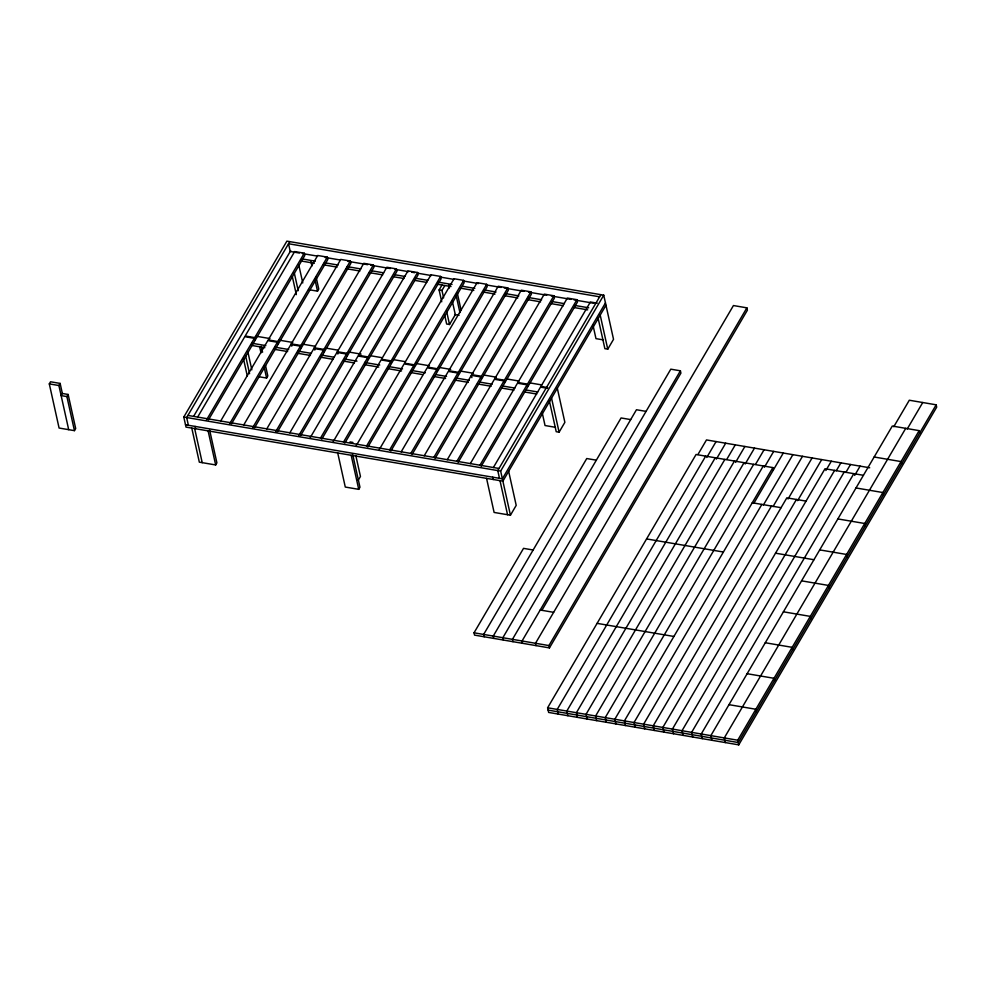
<?xml version="1.0" encoding="UTF-8"?>
<svg xmlns="http://www.w3.org/2000/svg" width="986" height="986" viewBox="0 0 986 986"><rect width="100%" height="100%" fill="white"/><g stroke="black" fill="none" stroke-linecap="round" stroke-linejoin="round"><path stroke-width="1.48" d="M49.3 383.887L50.532 381.779L60.134 383.418L62.364 393.488L61.132 395.596L66.9 396.582L74.443 430.648L59.086 428.035L49.3 383.887L58.901 385.526L68.687 429.662M58.901 385.526L60.134 383.418M66.9 396.582L68.133 394.462L62.364 393.488M74.443 430.648L75.688 428.54L68.133 394.462M605.983 305.241L502.885 481.143L186.021 427.111L183.79 417.041L286.889 241.139L603.74 295.171L613.526 339.32L607.758 349.167L604.874 348.674L597.984 317.566M289.773 241.632L186.674 417.534L188.388 425.274M193.811 416.018L290.71 250.69M197.607 417.164L244.774 336.682L254.376 338.321L254.881 340.651L208.49 419.802M206.431 420.122L254.376 338.321M254.782 337.619L304.267 253.192L294.666 251.553L245.181 335.98L254.782 337.619L255.3 339.948L304.785 255.51L304.267 253.192M220.642 421.096L267.81 340.614L277.411 342.253L277.929 344.582L231.537 423.733M229.479 424.054L277.411 342.253M277.83 341.55L327.315 257.124L317.714 255.485L268.229 339.911L277.83 341.55L278.348 343.88L327.833 259.441L327.315 257.124M191.777 428.084L199.332 462.163L215.663 464.948L216.895 462.828L209.673 430.241M259.121 376.775L266.59 378.045L267.822 375.937L265.53 365.572M308.556 289.625L317.517 291.153L318.761 289.046L316.124 277.189M243.69 425.028L290.858 344.545L300.459 346.185L300.976 348.502L254.585 427.665M291.782 346.172L291.264 343.843L340.762 259.417L350.363 261.043L350.868 263.373L301.383 347.799L300.878 345.482L350.363 261.043M252.515 427.973L300.459 346.185M266.738 428.947L313.905 348.477L323.507 350.116L324.024 352.433L277.621 431.597M314.83 350.092L314.312 347.775L363.797 263.336L373.398 264.975L373.916 267.305L324.431 351.731L323.913 349.414L373.398 264.975M275.562 431.905L323.507 350.116M289.785 432.879L336.941 352.409L346.542 354.048L347.06 356.365L300.668 435.529M337.878 354.023L337.36 351.706L386.845 267.268L396.446 268.907L396.964 271.236L347.479 355.663L346.961 353.345L396.446 268.907M298.61 435.837L346.542 354.048M310.134 437.809L358.066 356.008L367.667 357.647L368.185 359.964L321.793 439.127M320.499 438.117L367.667 357.647M368.086 356.944L417.571 272.506L407.97 270.879L358.485 355.305L368.086 356.944L368.604 359.261L418.089 274.835L417.571 272.506M333.169 441.728L381.114 359.939L390.715 361.579L391.232 363.896L344.841 443.059M343.547 442.048L390.715 361.579M391.134 360.876L440.619 276.437L431.018 274.798L381.533 359.237L391.134 360.876L391.639 363.193L441.136 278.767L440.619 276.437M441.728 301.79L439.103 289.946L441.987 285.016M443.614 297.834L441.974 290.426L444.859 285.509M356.217 445.66L404.161 363.871L413.763 365.51L414.28 367.827L367.877 446.991M366.595 445.98L413.763 365.51M414.169 364.808L463.654 280.369L454.053 278.73L404.568 363.168L414.169 364.808L414.687 367.125L464.172 282.699L463.654 280.369M358.288 480.17L360.457 476.485L355.86 455.742M444.686 315.126L446.646 324.012L449.53 324.505L455.31 314.657L452.352 301.322M379.265 449.591L427.209 367.803L436.81 369.442L437.316 371.759L390.924 450.91M337.73 452.981L345.285 487.047L358.731 489.339L359.964 487.232L352.741 454.645M389.643 449.912L436.81 369.442M437.217 368.739L486.702 284.301L477.101 282.662L427.616 367.1L437.217 368.739L437.735 371.056L487.22 286.618L486.702 284.301M401.154 451.871L448.322 371.402L457.923 373.041L458.441 375.358L412.049 454.521M410.768 453.511L457.923 373.041M458.342 372.338L507.827 287.9L498.226 286.26L448.741 370.699L458.342 372.338L458.86 374.655L508.345 290.229L507.827 287.9M424.202 455.803L471.37 375.333L480.971 376.972L481.488 379.29L435.097 458.453M433.803 457.442L480.971 376.972M481.39 376.27L530.875 291.831L521.274 290.192L471.789 374.631L481.39 376.27L481.895 378.587L531.392 294.161L530.875 291.831M447.25 459.735L494.417 379.265L504.019 380.904L504.536 383.221L458.145 462.372M456.851 461.374L504.019 380.904M504.425 380.202L553.91 295.763L544.309 294.124L494.824 378.562L504.425 380.202L504.943 382.519L554.428 298.08L553.91 295.763M470.297 463.666L517.465 383.197L527.066 384.823L527.572 387.153L481.18 466.304M479.899 465.306L527.066 384.823M527.473 384.121L576.958 299.695L567.357 298.055L517.872 382.494L527.473 384.121L527.991 386.45L577.476 302.012L576.958 299.695M493.333 467.598L540.501 387.116L547.366 388.287M600.868 294.691L497.77 470.581L499.483 478.333M486.554 478.358L494.109 512.437L510.44 515.21L500.654 471.074L603.74 295.171M605.466 302.924L502.367 478.826L185.504 424.781M510.44 515.21L516.208 505.362L508.653 471.296M549.313 400.587L556.215 431.695L559.099 432.188L564.867 422.341L557.312 388.262M536.002 645.608L535.497 643.279L733.436 305.549L746.883 307.842L747.4 310.171L549.448 647.901L474.549 635.12L474.044 632.802L523.529 548.364L533.13 550.003M512.966 641.676L512.449 639.347L670.8 369.171L680.402 370.81L522.05 640.986L522.568 643.316M541.967 610.198L680.919 373.127L680.402 370.81M549.448 647.901L548.931 645.571L746.883 307.842M893.772 426.716L909.302 400.23L936.182 404.815L936.7 407.132L738.748 744.861L548.635 712.434L547.612 707.788L696.067 454.497L772.888 467.598L773.394 469.915M697.94 454.497L706.481 439.929L869.714 467.771M705.668 456.136L557.213 709.427L558.236 714.074M706.765 457.467L716.082 441.568M715.269 457.775L566.814 711.066L567.837 715.713M716.366 459.106L725.684 443.207M724.87 459.402L576.416 712.705L577.439 717.352M726.744 459.414L735.285 444.846M734.471 461.041L586.017 714.345L587.04 718.991M735.568 462.372L744.886 446.485M744.073 462.68L595.618 715.984L596.653 720.63M745.169 464.012L754.487 448.125M753.674 464.32L605.219 717.623L606.254 722.27M755.547 464.32L764.088 449.752M763.275 465.959L614.82 719.25L615.856 723.897M764.372 467.29L773.69 451.391M772.888 467.598L624.421 720.889L625.457 725.536M753.797 503.365L783.291 453.03M761.87 504.413L634.023 722.528L635.058 727.175M763.398 504.992L792.892 454.669M771.471 506.052L643.624 724.168L644.659 728.814M772.999 506.631L802.493 456.308M788.036 499.002L812.094 457.948M796.442 499.471L662.826 727.446L663.861 732.093M797.637 500.641L821.708 459.587M825.874 470.495L831.309 461.214M834.612 470.384L682.029 730.712L683.064 735.359M836.251 470.803L840.91 462.853M844.213 472.023L691.63 732.351L692.665 736.998M845.852 472.442L850.511 464.492M853.827 473.662L701.243 733.991L702.266 738.637M854.677 475.4L860.112 466.131M905.727 428.343L724.279 737.922L725.314 742.569M907.219 429.009L922.748 402.522M738.748 744.861L737.725 740.215L919.174 430.635L892.293 426.051L710.844 735.63L711.867 740.276M936.182 404.815L738.243 742.532L548.13 710.117M599.624 296.798L288.528 243.739L290.241 251.479L299.35 253.032M597.257 303.158L590.404 301.987L540.92 386.413L547.772 387.584M302.382 253.55L317.566 256.138M325.146 257.432L340.33 260.021M347.91 261.315L367.642 264.679M370.674 265.197L390.407 268.562M394.955 269.338L408.611 271.668M411.655 272.185L414.687 272.703M417.719 273.221L431.375 275.55M440.483 277.103L454.139 279.432M463.247 280.985L478.42 283.574M486.012 284.868L501.184 287.456M504.216 287.974L523.948 291.338M528.508 292.115L546.712 295.221M551.26 295.997L570.993 299.362M574.025 299.88L593.757 303.244M301.679 258.85L315.347 261.179M324.456 262.732L338.124 265.061M347.232 266.627L360.901 268.956M371.537 270.768L383.677 272.839M394.314 274.65L404.938 276.462M415.574 278.274L427.727 280.344M438.351 282.156L452.019 284.486M462.656 286.31L474.796 288.38M483.916 289.933L496.057 292.004M505.177 293.557L518.846 295.886M527.954 297.439L541.622 299.769M552.246 301.58L564.399 303.651M575.035 305.475L588.704 307.805M300.668 260.92L314.337 263.25M323.445 264.803L337.113 267.132M346.234 268.685L359.902 271.014M369.01 272.567L382.679 274.897M393.303 276.709L403.94 278.52M414.564 280.344L426.716 282.415M437.353 284.227L451.021 286.556M460.129 288.109L473.798 290.439M482.906 291.992L495.058 294.062M504.166 295.615L517.835 297.945M526.955 299.51L540.611 301.839M551.248 303.651L563.4 305.722M574.025 307.533L587.693 309.863M439.103 289.946L441.974 290.426M454.608 314.534L459.094 315.298M603.444 339.911L595.975 338.642L593.017 325.306M256.311 336.251L269.979 338.58M279.087 340.133L292.756 342.462M303.392 344.274L315.545 346.345M326.169 348.157L338.321 350.227M348.945 352.051L361.098 354.122M370.206 355.675L382.358 357.745M392.995 359.557L405.135 361.628M415.772 363.44L429.44 365.769M438.548 367.322L450.701 369.393M459.809 370.958L473.477 373.287M484.114 375.099L496.254 377.17M506.89 378.981L519.043 381.052M529.667 382.864L541.819 384.934M291.264 343.843L300.878 345.482M314.312 347.775L323.913 349.414M337.36 351.706L346.961 353.345M252.194 343.288L265.85 345.618M274.971 347.171L288.639 349.5M297.747 351.053L311.416 353.382M322.04 355.194L334.192 357.265M344.829 359.077L356.969 361.159M364.573 362.454L379.758 365.042M388.866 366.595L402.534 368.924M411.643 370.477L425.311 372.807M435.948 374.618L446.572 376.43M455.692 377.983L469.361 380.325M479.985 382.137L492.137 384.207M502.761 386.019L514.914 388.09M525.55 389.901L537.69 391.972M646.064 411.384L636.463 409.745L502.848 637.708L503.365 640.037M251.184 345.346L264.852 347.676M273.96 349.229L287.629 351.558M296.749 353.111L310.417 355.453M321.042 357.265L333.194 359.335M343.818 361.147L354.455 362.959M365.079 364.771L378.747 367.1M387.868 368.653L401.536 370.982M410.644 372.535L422.797 374.618M433.421 376.43L445.573 378.501M454.682 380.054L468.35 382.383M477.458 383.936L491.127 386.265M501.763 388.077L513.916 390.148M524.54 391.96L536.692 394.043M874.138 456.999L901.031 461.584L901.549 463.913M630.683 419.592L621.081 417.953L493.246 636.081L493.764 638.398M863.428 475.301L825.011 468.744L672.427 729.085L673.463 733.732M555.5 427.32L545.036 425.533L542.09 412.197M855.996 487.959L882.889 492.544L883.394 494.873M596.345 460.179L586.744 458.539L483.645 634.442L484.163 636.759M806.043 501.11L786.84 497.844L653.225 725.807L654.26 730.453M752.269 502.774L781.072 507.691M837.853 518.919L864.734 523.504L865.252 525.834M350.018 441.913L352.902 442.406M187.907 415.414L499.002 468.473M183.79 417.041L500.654 471.074M819.711 549.88L846.592 554.465L847.11 556.782M775.526 553.183L813.931 559.728M646.582 538.923L723.391 552.024M801.569 580.84L828.45 585.425L828.967 587.742M783.414 611.801L810.307 616.386L810.825 618.703M765.272 642.749L792.165 647.334L792.67 649.663M540.192 610.026L553.639 612.318M597.097 623.362L673.906 636.463M747.129 673.709L774.01 678.294L774.528 680.623M474.044 632.802L548.931 645.571M728.987 704.67L755.868 709.254L756.385 711.584M547.612 707.788L737.725 740.215M919.174 430.635L919.692 432.953M600.203 315.089L607.758 349.167M551.544 398.122L559.099 432.188M500.001 480.65L507.556 514.729M457.221 292.706L461.165 310.479M455.988 294.814L459.932 312.587M471.37 375.333L471.887 377.65M492.766 477.187L493.283 479.504M448.741 285.028L449.394 287.986M446.572 311.169L449.53 324.505M310.947 261.524L311.933 265.974M314.891 279.297L317.517 291.153M351.176 455.273L358.731 489.339M298.82 265.16L302.764 282.933M294.284 272.9L298.228 290.673M292.386 276.856L296.33 294.629M261.253 346.308L262.572 352.236M259.688 346.936L261.007 352.865M263.965 366.2L266.59 378.045M247.893 352.051L251.837 369.836M245.625 355.921L249.569 373.706M243.394 358.399L247.338 376.171M208.108 430.87L215.663 464.948M195.105 426.42L195.622 428.75M194.661 428.577L202.216 462.656"/></g></svg>
